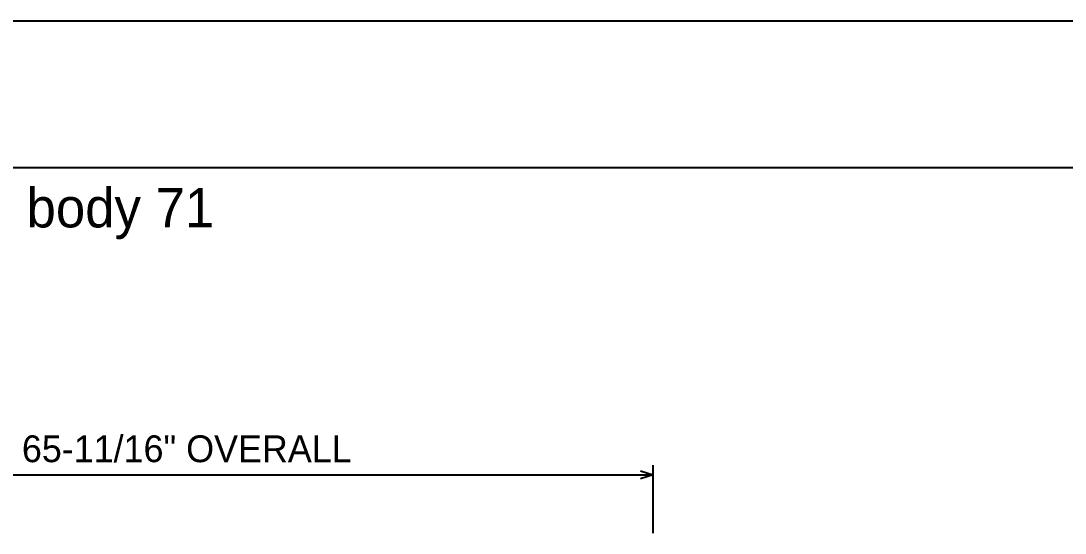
# Model space of a CAD drawing. Header units: inches. Extents: x 4 to 268, y 4 to 172.
# Drawn here: x 52.8 to 126.3, y 136.1 to 172.2 of the extents above; entities that cross this region are included whole.
import ezdxf
from ezdxf.enums import TextEntityAlignment as Align

# ---------------------------------------------------------------- set-up
doc = ezdxf.new("R2010")
doc.units = ezdxf.units.IN
doc.header["$MEASUREMENT"] = 0

msp = doc.modelspace()

# ---------------------------------------------------------------- linework, layer by layer
at = {"layer": 'ANNOTATION'}
for p, q in [((96.399, 140.515), (97.288, 140.237)), ((97.288, 136.126), (97.288, 140.904)), ((31.601, 140.237), (97.288, 140.237)), ((97.288, 140.237), (96.399, 139.959))]:
    msp.add_line(p, q, dxfattribs=at)
at = {"layer": 'OUTLINE'}
for p, q in [((3.778, 172.222), (268.222, 172.222)), ((3.778, 161.889), (268.222, 161.889))]:
    msp.add_line(p, q, dxfattribs=at)

# ---------------------------------------------------------------- texts
at = {"layer": 'ANNOTATION'}
msp.add_text('structure box asm BTM 5-6 body 71', height=2.77778, dxfattribs=at).set_placement((7.333, 157.667))
msp.add_text('65-11/16" OVERALL', height=1.88889, dxfattribs=at).set_placement((64.444, 141.126), align=Align.CENTER)

doc.saveas('drawing.dxf')
